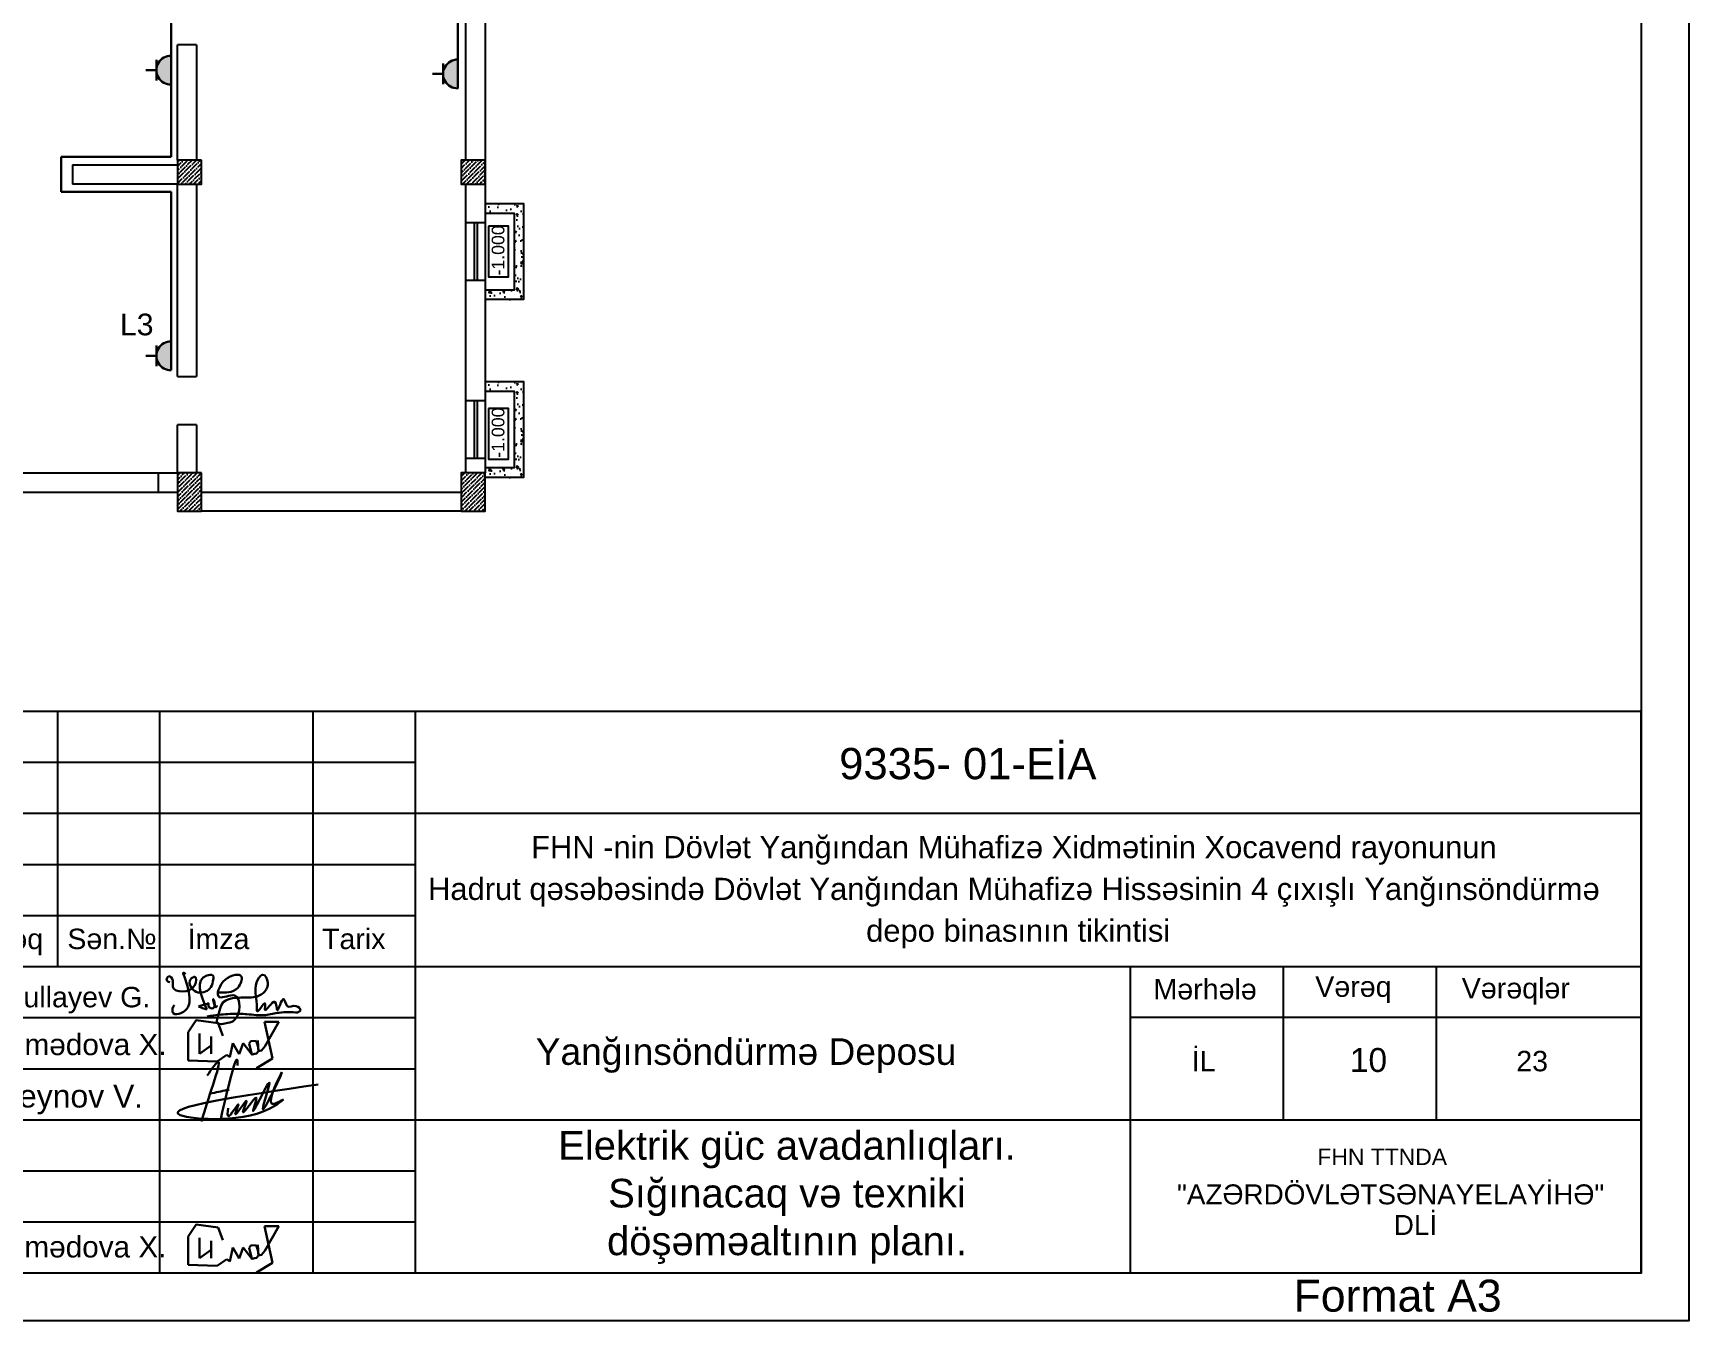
# Model space of a CAD drawing. Header units: millimetres. Extents: x 42452 to 2852333, y -419346 to 834876.
# Drawn here: x 2464814 to 2499242, y 416967 to 443738 of the extents above; entities that cross this region are included whole.
import ezdxf

# ---------------------------------------------------------------- set-up
doc = ezdxf.new("R2010")
doc.units = ezdxf.units.MM
doc.linetypes.add('DUZ', pattern=[0])
for name, color, linetype, lineweight in [('0_memar', 250, 'Continuous', 20), ('0_Ном._пера__1', 7, 'Continuous', 15), ('c_dv_l x_tti-25_Ном._пера__21_Ном._пера__21', 7, 'Continuous', 30), ('memar', 7, 'Continuous', 25), ('надписи', 5, 'Continuous', 30), ('перегородка', 130, 'Continuous', 20), ('перегородка_Ном._пера__1', 7, 'Continuous', 15), ('розетки10А_1Р54', 94, 'Continuous', 30), ('Соедин_роз', 94, 'Continuous', 30)]:
    doc.layers.add(name, color=color, linetype=linetype, lineweight=lineweight)
for name, color, linetype in [('Kunc shtampi', 7, 'Continuous'), ('polygon', 5, 'Continuous'), ('ramka', 7, 'Continuous'), ('размер', 7, 'Continuous')]:
    doc.layers.add(name, color=color, linetype=linetype)
doc.styles.add('Arial', font='arial.ttf', dxfattribs={"height": 200})
doc.styles.add('ARİAL', font='arial.ttf')
doc.styles.get("Standard").update_dxf_attribs({"font": 'arial.ttf'})
doc.styles.add('СГЕНЕРИР_СТИЛЬ_1', font='arial.ttf')
doc.styles.add('СГЕНЕРИР_СТИЛЬ_2', font='')
doc.styles.get('СГЕНЕРИР_СТИЛЬ_2').set_extended_font_data('Arial Unicode MS Кириллический')

# ---------------------------------------------------------------- blocks, each defined once
blk = doc.blocks.new('55')
at = {"color": 5, "lineweight": 30}
for points, knots in [([(6807568, -690913), (6807734, -690192), (6807904, -689458), (6807900, -689847), (6807900, -689854)], [0, 0, 0, 0, 1128.718966, 1148.710053, 1148.710053, 1148.710053, 1148.710053]), ([(6807301, -690054), (6807380, -689939), (6807723, -689440), (6807293, -690552), (6807199, -690927), (6807191, -690959)], [0, 0, 0, 0, 328.564954, 1432.648132, 1536.641492, 1536.641492, 1536.641492, 1536.641492]), ([(6807716, -690698), (6807705, -690775), (6807675, -691004), (6808017, -690413), (6807740, -691044), (6808200, -690308), (6807872, -691036), (6808390, -690235), (6808050, -691132), (6808747, -689639), (6808148, -691347), (6809105, -689320), (6808364, -690768), (6808709, -690576), (6808805, -690524)], [0, 0, 0, 0, 159.15263, 467.604708, 669.340869, 1011.806253, 1243.637014, 1628.4018, 1881.82877, 2512.198919, 3044.065726, 3849.863763, 4495.087992, 4740.981721, 4740.981721, 4740.981721, 4740.981721]), ([(6808805, -690524), (6808750, -690568), (6808216, -691003), (6805386, -690836), (6807954, -690456), (6809491, -690228)], [0, 0, 0, 0, 215.465341, 2087.683537, 4876.118481, 4876.118481, 4876.118481, 4876.118481]), ([(6807358, -690408), (6807470, -690386), (6807596, -690361), (6807720, -690330), (6807732, -690327)], [0, 0, 0, 0, 344.502291, 383.366548, 383.366548, 383.366548, 383.366548])]:
    blk.add_open_spline(points, degree=3, knots=knots, dxfattribs=at)
blk = doc.blocks.new('20')
at = {"color": 7, "lineweight": 25}
for p, q in [((15101137, -7396449), (15122448, -7396449)), ((15101137, -7402785), (15122448, -7402785))]:
    blk.add_line(p, q, dxfattribs=at)
at = {"layer": 'Kunc shtampi', "ltscale": 0.1}
blk.add_line((15122450, -7402785), (15122450, -7396438), dxfattribs=at)
at = {"layer": 'polygon', "color": 7, "linetype": 'DUZ', "lineweight": 25}
for p, q in [((15118416, -7401057), (15118416, -7399329)), ((15120144, -7401057), (15120144, -7399329)), ((15122448, -7399905), (15116691, -7399905))]:
    blk.add_line(p, q, dxfattribs=at)
at = {"layer": 'перегородка', "color": 5, "lineweight": 30}
for p, q in [((15106152, -7399933), (15106063, -7400069)), ((15106401, -7399969), (15106152, -7399933)), ((15106454, -7400110), (15106401, -7399969)), ((15107086, -7399953), (15106925, -7399953)), ((15106925, -7399953), (15107015, -7400368)), ((15106927, -7400230), (15107086, -7399953)), ((15106063, -7400069), (15106062, -7400388)), ((15106192, -7400084), (15106192, -7400313)), ((15106192, -7400084), (15106192, -7400313)), ((15106192, -7400313), (15106323, -7400219)), ((15106323, -7400119), (15106323, -7400313)), ((15106531, -7400351), (15106567, -7400195)), ((15106567, -7400195), (15106637, -7400317)), ((15106637, -7400317), (15106683, -7400192)), ((15106683, -7400192), (15106784, -7400326)), ((15106749, -7400198), (15106768, -7400171)), ((15106749, -7400198), (15106780, -7400321)), ((15106830, -7400168), (15106768, -7400171)), ((15106830, -7400168), (15106850, -7400225)), ((15106850, -7400225), (15106850, -7400162)), ((15106850, -7400162), (15106856, -7400282)), ((15106856, -7400282), (15106850, -7400225)), ((15106889, -7400275), (15106927, -7400230)), ((15106062, -7400388), (15106388, -7400401)), ((15106388, -7400401), (15106498, -7400325)), ((15106498, -7400325), (15106531, -7400351)), ((15106780, -7400321), (15106832, -7400311)), ((15106832, -7400311), (15106856, -7400282)), ((15107015, -7400368), (15106834, -7400474)), ((15106856, -7400282), (15106889, -7400275)), ((15106152, -7402237), (15106063, -7402373)), ((15106401, -7402273), (15106152, -7402237)), ((15106454, -7402414), (15106401, -7402273)), ((15107086, -7402257), (15106925, -7402257)), ((15106925, -7402257), (15107015, -7402672)), ((15106927, -7402534), (15107086, -7402257)), ((15106063, -7402373), (15106062, -7402692)), ((15106192, -7402388), (15106192, -7402617)), ((15106192, -7402388), (15106192, -7402617)), ((15106323, -7402423), (15106323, -7402617)), ((15106749, -7402502), (15106768, -7402475)), ((15106830, -7402472), (15106768, -7402475)), ((15106830, -7402472), (15106850, -7402529)), ((15106850, -7402529), (15106850, -7402466)), ((15106850, -7402466), (15106856, -7402586)), ((15106192, -7402617), (15106323, -7402523)), ((15106388, -7402705), (15106498, -7402629)), ((15106498, -7402629), (15106531, -7402655)), ((15106531, -7402655), (15106567, -7402499)), ((15106567, -7402499), (15106637, -7402621)), ((15106637, -7402621), (15106683, -7402496)), ((15106683, -7402496), (15106784, -7402630)), ((15106749, -7402502), (15106780, -7402625)), ((15106780, -7402625), (15106832, -7402615)), ((15106832, -7402615), (15106856, -7402586)), ((15106856, -7402586), (15106850, -7402529)), ((15106856, -7402586), (15106889, -7402579)), ((15106889, -7402579), (15106927, -7402534)), ((15106062, -7402692), (15106388, -7402705)), ((15107015, -7402672), (15106834, -7402778))]:
    blk.add_line(p, q, dxfattribs=at)
for points, knots in [([(15105854, -7399506), (15105838, -7399500), (15105805, -7399487), (15105847, -7399413), (15105905, -7399491), (15105849, -7399623), (15106153, -7399643), (15106162, -7399419), (15106042, -7399495), (15106143, -7399660), (15106310, -7399603), (15106340, -7399510), (15106359, -7399413), (15106122, -7399448), (15106203, -7399646), (15106273, -7399814)], [0, 0, 0, 0, 42.223389, 90.051656, 154.549451, 226.6152, 476.644161, 571.28472, 627.013932, 778.672239, 938.454199, 1025.570794, 1091.558705, 1160.21584, 1544.16015, 1544.16015, 1544.16015, 1544.16015]), ([(15106007, -7399409), (15106073, -7399600), (15106152, -7399829), (15105880, -7399880), (15105882, -7399793), (15105905, -7399771), (15105910, -7399766)], [0, 0, 0, 0, 446.334972, 532.702513, 603.278674, 627.196902, 627.196902, 627.196902, 627.196902]), ([(15106007, -7399409), (15106006, -7399405), (15106005, -7399395), (15106027, -7399402), (15106031, -7399412), (15106033, -7399416)], [0, 0, 0, 0, 8.821018, 27.345406, 42.243095, 42.243095, 42.243095, 42.243095]), ([(15106401, -7399620), (15106483, -7399625), (15106613, -7399633), (15106712, -7399392), (15106440, -7399437), (15106343, -7399750), (15106675, -7399563), (15106648, -7399925), (15106507, -7399969), (15106352, -7399997), (15106417, -7399855), (15106438, -7399676), (15106619, -7399677), (15106758, -7399678)], [0, 0, 0, 0, 227.188385, 358.071473, 539.665587, 751.927894, 924.503113, 1199.403857, 1282.39891, 1403.270956, 1513.824778, 1614.597802, 1944.904586, 1944.904586, 1944.904586, 1944.904586]), ([(15106758, -7399678), (15106785, -7399676), (15106877, -7399669), (15107004, -7399560), (15106917, -7399391), (15106772, -7399548), (15106848, -7399680), (15106834, -7399875), (15106956, -7399662), (15106900, -7399907), (15107061, -7399627), (15107057, -7399923), (15107138, -7399603), (15107168, -7399822), (15107267, -7399745), (15107351, -7399823), (15107309, -7399841), (15107293, -7399848)], [0, 0, 0, 0, 82.934409, 278.458212, 386.336719, 441.130098, 797.922894, 815.295031, 939.358029, 1010.425899, 1153.318323, 1248.777542, 1391.619055, 1482.772305, 1582.360738, 1652.010665, 1693.923868, 1693.923868, 1693.923868, 1693.923868]), ([(15107300, -7399848), (15107229, -7399844), (15107106, -7399838), (15106918, -7399890), (15106741, -7399864), (15106546, -7399860), (15106396, -7399873), (15106301, -7399888), (15106276, -7399892)], [0, 0, 0, 0, 211.533539, 367.015626, 577.795063, 738.782103, 953.656981, 1027.737747, 1027.737747, 1027.737747, 1027.737747]), ([(15106295, -7399744), (15106292, -7399758), (15106286, -7399786), (15106327, -7399808), (15106381, -7399781), (15106332, -7399640), (15106351, -7399754), (15106372, -7399792), (15106387, -7399780), (15106385, -7399772), (15106385, -7399769)], [0, 0, 0, 0, 37.910096, 78.738154, 107.34926, 199.254906, 281.250122, 295.344415, 310.564895, 319.310936, 319.310936, 319.310936, 319.310936])]:
    blk.add_open_spline(points, degree=3, knots=knots, dxfattribs=at)
for points in [[(15106295, -7399744), (15106256, -7399756), (15106217, -7399767), (15106178, -7399779)], [(15106178, -7399779), (15106209, -7399791), (15106241, -7399803), (15106273, -7399814)]]:
    blk.add_open_spline(points, degree=3, dxfattribs=at)
at = {"layer": 'размер', "color": 7, "lineweight": 25}
for p, q in [((15104592, -7399329), (15104592, -7396449)), ((15105744, -7402785), (15105744, -7396449)), ((15107472, -7402785), (15107472, -7396449)), ((15108624, -7396449), (15108624, -7402785)), ((15101137, -7397025), (15108624, -7397025)), ((15101137, -7397601), (15122448, -7397601)), ((15101137, -7398177), (15108624, -7398177)), ((15101137, -7398753), (15108624, -7398753)), ((15101137, -7399329), (15122448, -7399329)), ((15116688, -7399329), (15116688, -7402785)), ((15101137, -7399905), (15108624, -7399905)), ((15101137, -7400481), (15108624, -7400481)), ((15101137, -7401057), (15122448, -7401057)), ((15101137, -7401633), (15108624, -7401633)), ((15101156, -7402209), (15108624, -7402209))]:
    blk.add_line(p, q, dxfattribs=at)
at = {"color": 1, "lineweight": 25, "xscale": 0.5720132259566115, "yscale": 0.5720132259566115, "zscale": 0.5720132259566115}
blk.add_blockref('55', (11212411, -7005839), dxfattribs=at)
at = {"color": 7, "char_height": 258.17, "width": 5812.24, "attachment_point": 4, "style": 'Arial'}
for s, insert in [('{\\fArial|b0|i0|c238|p34;Bölmə müd.} {\\fArial|b0|i0|c238|p34; \\fArial|b0|i0|c204|p34;\\H0.92962x;Məmmədova\\fArial|b0|i0|c238|p34; X.}', (15101347, -7400201)), ('{\\fArial|b0|i0|c238|p34;Mühəndis.     Hüseynov V\\H0.92962x;.}', (15101347, -7400829))]:
    blk.add_mtext(s, dxfattribs=dict(at, insert=insert))
at = {"color": 7, "lineweight": 25, "attachment_point": 1}
for s, insert, char_height in [('{\\fArial|b0|i0|c238|p34;İ\\fArial|b0|i0|c0|p34;L}', (15117383, -7400280), 230.39), ('23', (15121043, -7400280), 230.4)]:
    blk.add_mtext(s, dxfattribs=dict(at, insert=insert, char_height=char_height))
at = {"insert": (15115876, -7403826), "char_height": 360, "width": 22250.72, "attachment_point": 7, "style": 'ARİAL'}
blk.add_mtext('{\\fArial|b0|i0|c238|p34;                   Format A3\\L\\P} ', dxfattribs=at)
at = {"layer": '0_memar', "color": 0, "linetype": 'Continuous', "insert": (15115376, -7398491), "char_height": 249.57, "width": 13538.5, "attachment_point": 5, "line_spacing_factor": 1.132501, "style": 'СГЕНЕРИР_СТИЛЬ_1'}
blk.add_mtext('{\\C7;FHN -nin Dövlət Yanğından Mühafizə Xidmətinin \\fArial|b0|i0|c238|p38;Xocavend\\fArial|b0|i0|c204|p38; \\fArial|b0|i0|c238|p38;rayonunun\\fArial|b0|i0|c204|p38; \\fArial|b0|i0|c238|p38;\\PHadrut qəsəbəsində \\fArial|b0|i0|c204|p38;Dövlət Yanğından Mühafizə Hissəsinin 4 \\fArial|b0|i0|c238|p38;çıxışlı Y\\fArial|b0|i0|c204|p38;anğınsöndürmə\\fArial|b0|i0|c238|p38;\\P \\fArial|b0|i0|c204|p38;depo\\fArial|b0|i0|c238|p38; binasının\\fArial|b0|i0|c204|p34; tikintisi}', dxfattribs=at)
at = {"layer": '0_memar', "color": 0, "linetype": 'Continuous', "insert": (15112355, -7400528), "char_height": 299.48, "attachment_point": 8, "style": 'СГЕНЕРИР_СТИЛЬ_1'}
blk.add_mtext('{Yanğınsöndürmə Deposu}', dxfattribs=at)
at = {"layer": '0_Ном._пера__1', "linetype": 'Continuous', "attachment_point": 1, "style": 'СГЕНЕРИР_СТИЛЬ_2'}
for s, insert, char_height in [('{Mərhələ}', (15116950, -7399469), 231), ('{Vərəq}', (15118775, -7399440), 231), ('{Vərəqlər}', (15120428, -7399458), 231), (' {\\fArial|b0|i0|c0|p34;     \\H0.88889x;                FHN TTNDA}', (15117167, -7401383), 207.94)]:
    blk.add_mtext(s, dxfattribs=dict(at, insert=insert, char_height=char_height))
at = {"layer": '0_Ном._пера__1', "linetype": 'Continuous', "insert": (15117216, -7401786), "char_height": 225, "width": 5999.56, "attachment_point": 1, "line_spacing_factor": 0.920624, "style": 'СГЕНЕРИР_СТИЛЬ_2'}
blk.add_mtext('{\\fArial|b0|i0|c0|p34;"AZƏRDÖVLƏTSƏNAYELAYİHƏ"\\P                            DLİ}', dxfattribs=at)
at = {"layer": 'ramka', "color": 7, "lineweight": 25, "ltscale": 0.4, "attachment_point": 1, "style": 'Arial'}
for s, insert, char_height, width in [('  {\\H1.0417x;L.B.M.            \\fArial|b0|i0|c204|p38;\\H0.95997x;\\C256;Feyzullayev \\fArial|b0|i0|c0|p38;G\\fArial|b0|i0|c204|p38;.}', (15101242, -7399549), 230.392, 6041.47), ('{\\H0.92962x;Məmmədova\\fArial|b0|i0|c238|p34; X.}', (15103470, -7402370), 258.17, 2820.28)]:
    blk.add_mtext(s, dxfattribs=dict(at, insert=insert, char_height=char_height, width=width))
at = {"layer": 'перегородка', "color": 7, "lineweight": 25, "char_height": 287.99, "attachment_point": 1, "style": 'Arial'}
for s, insert in [('\\H0.8x;Vərəq', (15103568, -7398902)), ('\\H0.8x;Sən.№', (15104700, -7398902)), ('\\H0.8x;İmza', (15106056, -7398902)), ('\\H0.8x;Tarix', (15107573, -7398902))]:
    blk.add_mtext(s, dxfattribs=dict(at, insert=insert))
at = {"layer": 'перегородка_Ном._пера__1', "linetype": 'Continuous', "insert": (15113268, -7396864), "char_height": 352.637, "attachment_point": 1, "style": 'СГЕНЕРИР_СТИЛЬ_2'}
blk.add_mtext('{\\fArial|b0|i0|c204|p38; 9\\fArial|b0|i0|c238|p38;335\\fArial|b0|i0|c204|p38;- 01-\\fArial|b0|i0|c238|p38;EİA}', dxfattribs=at)
blk = doc.blocks.new('10А_1Р54')
at = {"layer": 'розетки10А_1Р54'}
h = blk.add_hatch(color=256, dxfattribs=at)
h.paths.add_polyline_path([(0, 305, 0.419025), (-300, 0), (0, 0)])
h.paths.add_polyline_path([(0, 305), (0, 0), (300, 0, 0.419025)])
for p, q in [((0, 305), (0, 524)), ((-300, 0), (300, 0)), ((-215, 305), (215, 305))]:
    blk.add_line(p, q, dxfattribs=at)
blk.add_arc((0, 5), 300, 359.0604, 180.9396, dxfattribs=at)

msp = doc.modelspace()

# ---------------------------------------------------------------- hatches: boundary and pattern name
at = {"layer": 'memar', "lineweight": 25}
h = msp.add_hatch(dxfattribs=at)
h.set_pattern_fill('ANSI36', color=256, scale=500)
h.set_pattern_definition([(45, (802844.71, 2723511.14), (33.1456304, 121.533978), [156.25, -31.25, 0, -31.25])])
h.paths.add_polyline_path([(2467813.10996, 441097.47374), (2467813.10996, 440597.47374), (2468313.10996, 440597.47374), (2468313.10996, 441097.47374)])
h = msp.add_hatch(dxfattribs=at)
h.set_pattern_fill('ANSI36', color=256, scale=500)
h.set_pattern_definition([(45, (796944.535, 2723511.14), (33.1456304, 121.533978), [156.25, -31.25, 0, -31.25])])
h.paths.add_polyline_path([(2473713.28611, 441097.47374), (2473713.28611, 440597.47374), (2474213.28611, 440597.47374), (2474213.28611, 441097.47374)])
h = msp.add_hatch(dxfattribs=at)
h.set_pattern_fill('AR-CONC', color=256, scale=2, angle=-90)
h.set_pattern_definition([(320, (2348525.4, 504151), (-31.8782, -364.36934), [38.1, -419.1]), (265, (2348525.4, 504151), (382.1137, 70.4868), [30.48, -335.2812]), (10.45144, (2348522.74, 504120.64), (350.2355, -293.8825), [32.38, -356.1805]), (316.1842, (2348627, 504151), (-84.0847, -542.1581), [57.15, -628.65]), (6.63556, (2348620, 504105.83), (494.8522, -474.8083), [48.57, -534.2712]), (261.18415, (2348627, 504151), (494.8522, -474.8083), [45.72, -502.9195]), (291, (2348601.6, 504100.2), (-204.5304, -303.2288), [38.1, -419.1]), (236, (2348601.6, 504100.2), (368.3759, -123.6041), [30.48, -335.28]), (341.45144, (2348584.55, 504074.94), (163.8455, -426.8328), [32.38, -356.1799]), (307.5, (2348525.4, 504151.01), (169.11008, -6.17721), [0, -331.216, 0, -340.36, 0, -336.55]), (277.5, (2348525.4, 504151), (200.36115, -133.63933), [0, -194.056, 0, -323.596, 0, -128.27]), (237.5, (2348525.4, 504264.29), (-11.45749, -271.18119), [0, -127, 0, -396.24, 0, -525.78]), (227.5, (2348525.4, 504315.1), (50.853, -296.25836), [0, -165.1, 0, -263.144, 0, -373.38])])
h.paths.add_polyline_path([(2475013.28611, 438197.76331), (2475013.28611, 440197.76331), (2474213.28611, 440197.76331), (2474213.28611, 439997.76331), (2474813.28611, 439997.76331), (2474813.28611, 438397.76331), (2474213.28611, 438397.76331), (2474213.28611, 438197.76331)])
h = msp.add_hatch(dxfattribs=at)
h.set_pattern_fill('AR-CONC', color=256, scale=2, angle=-90)
h.set_pattern_definition([(320, (2348525.4, 500450.72), (-31.8782, -364.36934), [38.1, -419.1]), (265, (2348525.4, 500450.7), (382.1137, 70.4868), [30.48, -335.2812]), (10.45144, (2348522.74, 500420.35), (350.2355, -293.8825), [32.38, -356.1805]), (316.1842, (2348627, 500450.7), (-84.0847, -542.1581), [57.15, -628.65]), (6.63556, (2348620, 500405.54), (494.8522, -474.8083), [48.57, -534.2712]), (261.18415, (2348627, 500450.7), (494.8522, -474.8083), [45.72, -502.9195]), (291, (2348601.6, 500399.92), (-204.5304, -303.2288), [38.1, -419.1]), (236, (2348601.6, 500399.9), (368.3759, -123.6041), [30.48, -335.28]), (341.45144, (2348584.55, 500374.65), (163.8455, -426.8328), [32.38, -356.1799]), (307.5, (2348525.4, 500450.72), (169.11008, -6.17721), [0, -331.216, 0, -340.36, 0, -336.55]), (277.5, (2348525.4, 500450.72), (200.36115, -133.63933), [0, -194.056, 0, -323.596, 0, -128.27]), (237.5, (2348525.4, 500564), (-11.45749, -271.18119), [0, -127, 0, -396.24, 0, -525.78]), (227.5, (2348525.4, 500614.8), (50.853, -296.25836), [0, -165.1, 0, -263.144, 0, -373.38])])
h.paths.add_polyline_path([(2475013.28611, 434497.47374), (2475013.28611, 436497.47374), (2474213.28611, 436497.47374), (2474213.28611, 436297.47374), (2474813.28611, 436297.47374), (2474813.28611, 434697.47374), (2474213.28611, 434697.47374), (2474213.28611, 434497.47374)])
h = msp.add_hatch(dxfattribs=at)
h.set_pattern_fill('ANSI36', color=256, scale=500)
h.set_pattern_definition([(45, (717615.685, 2716794.99), (33.1456304, 121.533978), [156.25, -31.25, 0, -31.25])])
h.paths.add_polyline_path([(2467813.30474, 434597.47374), (2467813.30474, 433797.47374), (2468313.30474, 433797.47374), (2468313.30474, 434597.47374)])
h = msp.add_hatch(dxfattribs=at)
h.set_pattern_fill('ANSI36', color=256, scale=500)
h.set_pattern_definition([(45, (711515.49, 2716794.99), (33.1456304, 121.533978), [156.25, -31.25, 0, -31.25])])
h.paths.add_polyline_path([(2473713.85227, 434597.47374), (2473713.85227, 433797.47374), (2474213.85227, 433797.47374), (2474213.85227, 434597.47374)])

# ---------------------------------------------------------------- linework, layer by layer
at = {"layer": 'c_dv_l x_tti-25_Ном._пера__21_Ном._пера__21', "linetype": 'Continuous', "lineweight": 25, "flags": 128}
for points in [[(2415634.38163, 476089.14619), (2499241.93363, 476089.14619), (2499241.93363, 416966.66299), (2415634.38163, 416966.66299)], [(2419615.69363, 475093.81819), (2498246.60563, 475093.81819), (2498246.60563, 417961.99099), (2419615.69363, 417961.99099)]]:
    msp.add_lwpolyline(points, close=True, dxfattribs=at)
at = {"layer": 'memar', "color": 0, "lineweight": 25}
msp.add_line((2467413.10996, 434597.47374), (2467413.10996, 434197.47374), dxfattribs=at)
at = {"layer": 'memar', "color": 0, "lineweight": 25, "flags": 128}
for points in [[(2473813.28611, 441097.47374), (2473813.28611, 446897.47374)], [(2474213.28611, 444797.47374), (2474213.28611, 434597.47374)], [(2467813.10996, 441097.47374), (2467813.10996, 443497.47374)], [(2468213.10996, 443497.47374), (2467813.10996, 443497.47374)], [(2468213.10996, 443497.47374), (2468213.10996, 441097.47374)], [(2465633.91953, 440997.47374), (2467813.10996, 440997.47374), (2467813.10996, 440597.47374), (2465633.91953, 440597.47374)], [(2465633.91953, 440997.47374), (2465633.91953, 440597.47374)], [(2467813.10996, 436597.47374), (2467813.10996, 440597.47374)], [(2468213.10996, 440597.47374), (2468213.10996, 436597.47374)], [(2473813.28611, 434597.47374), (2473813.28611, 440597.47374)], [(2467813.10996, 436597.47374), (2468213.10996, 436597.47374)], [(2467813.30474, 434597.47374), (2467813.10996, 435597.47374)], [(2468213.10996, 435597.47374), (2467813.10996, 435597.47374)], [(2468213.10996, 435597.47374), (2468213.30474, 434597.47374)], [(2462312.91489, 434597.47374), (2467813.10996, 434597.47374)], [(2444213.30474, 434197.47374), (2467813.10996, 434197.47374)], [(2468313.10996, 434197.47374), (2473713.28611, 434197.47374)], [(2473713.85227, 433797.47374), (2468313.30474, 433797.47374)]]:
    msp.add_lwpolyline(points, dxfattribs=at)
at = {"layer": 'memar', "color": 3, "lineweight": 25}
for points in [[(2468313.10996, 441097.47374), (2467813.10996, 441097.47374), (2467813.10996, 440597.47374), (2468313.10996, 440597.47374)], [(2474213.28611, 441097.47374), (2473713.28611, 441097.47374), (2473713.28611, 440597.47374), (2474213.28611, 440597.47374)], [(2468313.30474, 434597.47374), (2467813.30474, 434597.47374), (2467813.30474, 433797.47374), (2468313.30474, 433797.47374)], [(2474213.85227, 434597.47374), (2473713.85227, 434597.47374), (2473713.85227, 433797.47374), (2474213.85227, 433797.47374)]]:
    msp.add_lwpolyline(points, close=True, dxfattribs=at)
at = {"layer": 'memar', "color": 0, "lineweight": 25}
for points in [[(2474213.28611, 440197.76331), (2475013.28611, 440197.76331), (2475013.28611, 438197.76331), (2474213.28611, 438197.76331)], [(2474213.28611, 439997.76331), (2474813.28611, 439997.76331), (2474813.28611, 438397.76331), (2474213.28611, 438397.76331)], [(2474213.28611, 436497.47374), (2475013.28611, 436497.47374), (2475013.28611, 434497.47374), (2474213.28611, 434497.47374)], [(2474213.28611, 436297.47374), (2474813.28611, 436297.47374), (2474813.28611, 434697.47374), (2474213.28611, 434697.47374)]]:
    msp.add_lwpolyline(points, dxfattribs=at)
for points in [[(2474213.28611, 439797.76331), (2474213.28611, 438597.76331), (2473813.28611, 438597.76331), (2473813.28611, 439797.76331)], [(2474213.28611, 436097.47374), (2474213.28611, 434897.47374), (2473813.28611, 434897.47374), (2473813.28611, 436097.47374)]]:
    msp.add_lwpolyline(points, close=True, dxfattribs=at)
at = {"layer": 'memar', "color": 146, "lineweight": 25, "true_color": 0x105689}
for points in [[(2474044.42352, 438597.76331), (2473994.42352, 438597.76331), (2473994.42352, 439797.76331), (2474044.42352, 439797.76331)], [(2474044.42352, 434897.47374), (2473994.42352, 434897.47374), (2473994.42352, 436097.47374), (2474044.42352, 436097.47374)]]:
    msp.add_lwpolyline(points, close=True, dxfattribs=at)
at = {"layer": 'memar', "color": 18, "linetype": 'Continuous', "lineweight": 25, "true_color": 0x000000, "flags": 128}
for points in [[(2474281.45989, 439723.21541), (2474281.45989, 438670.64329), (2474700.01026, 438670.64329), (2474698.33571, 439723.21541)], [(2474281.45989, 435935.28426), (2474281.45989, 434882.71214), (2474700.01026, 434882.71214), (2474698.33571, 435935.28426)]]:
    msp.add_lwpolyline(points, close=True, dxfattribs=at)
at = {"layer": 'Соедин_роз'}
for p, q in [((2473644.49199, 442677.19276), (2473644.49199, 459676.9754)), ((2467684.54662, 441163.42966), (2467684.54662, 453238.60825)), ((2465400.52923, 441163.42966), (2467684.54662, 441163.42966)), ((2465400.52923, 441163.42966), (2465400.52923, 440438.60825)), ((2465400.52923, 440438.60825), (2467684.54662, 440438.60825)), ((2467684.54662, 436729.56902), (2467684.54662, 440438.60825))]:
    msp.add_line(p, q, dxfattribs=at)

# ---------------------------------------------------------------- block references
at = {"layer": 'c_dv_l x_tti-25_Ном._пера__21_Ном._пера__21', "linetype": 'Continuous', "lineweight": 25, "xscale": 1.843406245738543, "yscale": 1.843406245738543, "zscale": 1.843406245738543}
msp.add_blockref('20', (-25378571.71266, 14064302.54035), dxfattribs=at)
at = {"layer": 'розетки10А_1Р54', "xscale": -1, "rotation": 90}
for p in [(2467684.54662, 442967.67274), (2473644.49199, 442888.603), (2467684.54662, 437029.56902)]:
    msp.add_blockref('10А_1Р54', p, dxfattribs=at)

# ---------------------------------------------------------------- texts
at = {"color": 7, "lineweight": 25, "insert": (2474508.1307, 419530.15737), "char_height": 594.90315567, "width": 11962.9782219, "attachment_point": 4, "style": 'Arial'}
msp.add_mtext('\\pxqc;{\\C256;Elektrik güc avadanlıqları.\\fArial|b0|i0|c238|p34; \\fArial|b0|i0|c204|p38;S\\fArial|b0|i0|c0|p38;ığı\\fArial|b0|i0|c204|p38;nacaq və texniki dö\\fArial|b0|i0|c0|p38;ş\\fArial|b0|i0|c204|p38;əməalt\\fArial|b0|i0|c0|p38;ı\\fArial|b0|i0|c204|p38;n\\fArial|b0|i0|c0|p38;ı\\fArial|b0|i0|c204|p38;n plan\\fArial|b0|i0|c0|p38;ı. }', dxfattribs=at)
at = {"layer": 'c_dv_l x_tti-25_Ном._пера__21_Ном._пера__21', "linetype": 'Continuous', "lineweight": 25, "insert": (2492193.24042, 422386.5059), "char_height": 497.664, "attachment_point": 4, "style": 'Arial'}
msp.add_mtext('\\pxqc;10', dxfattribs=at)
at = {"layer": 'memar', "color": 18, "linetype": 'Continuous', "lineweight": 25, "true_color": 0x000000, "char_height": 264, "attachment_point": 7, "rotation": 90, "style": 'СГЕНЕРИР_СТИЛЬ_1'}
for insert in [(2474616.45595, 438697.8036), (2474616.45595, 434909.87244)]:
    msp.add_mtext('-1.000  ', dxfattribs=dict(at, insert=insert))
at = {"layer": 'надписи', "color": 104, "insert": (2466618.542, 437906.26042), "char_height": 450, "width": 940.6293037, "attachment_point": 1}
msp.add_mtext('L3', dxfattribs=at)

doc.saveas('drawing.dxf')
